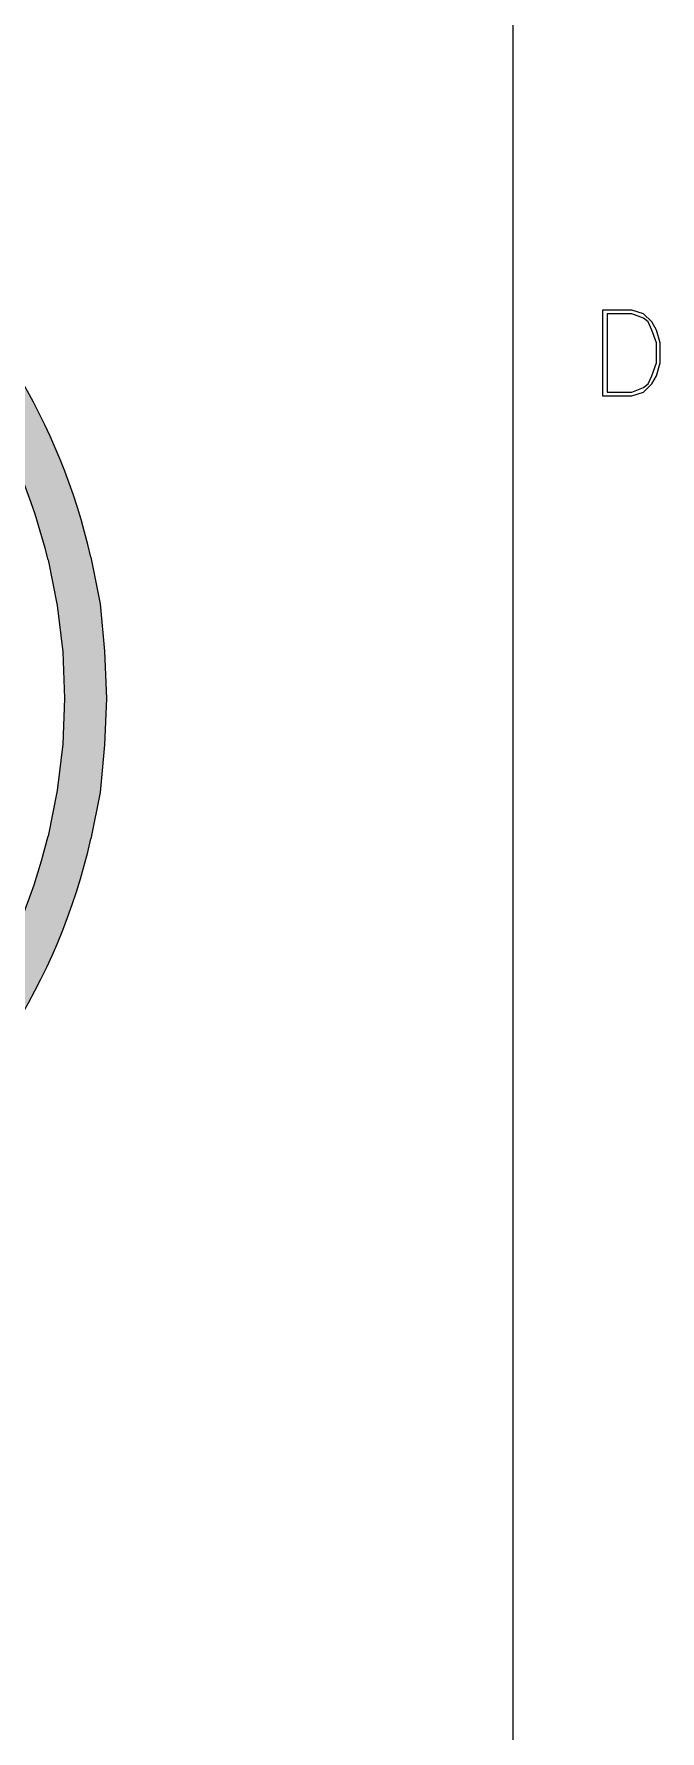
# Model space of a CAD drawing. Header units: inches. Extents: x 0 to 16.2, y 0 to 11.4.
# Drawn here: x 15.456 to 16.028, y 8.54 to 10.092 of the extents above; entities that cross this region are included whole.
import ezdxf

# ---------------------------------------------------------------- set-up
doc = ezdxf.new("R2010")
doc.units = ezdxf.units.IN
doc.header["$MEASUREMENT"] = 0
for name, color, linetype, lineweight in [('Color-3-Line_Weight-0', 3, 'Continuous', 0), ('Color-3-Line_Weight-20', 3, 'Continuous', 20), ('Color-7-Line_Weight-20', 7, 'Continuous', 20)]:
    doc.layers.add(name, color=color, linetype=linetype, lineweight=lineweight)
doc.layers.add('P2C-Hatch', color=7, linetype='Continuous')

msp = doc.modelspace()

# ---------------------------------------------------------------- hatches: boundary and pattern name
at = {"layer": 'P2C-Hatch', "transparency": 33554636}
for points in [[(15.405, 9.7667), (15.4225, 9.735), (15.4658, 9.735)], [(15.405, 9.7667), (15.4492, 9.7667), (15.4658, 9.735)], [(15.4225, 9.735), (15.4258, 9.7292), (15.4683, 9.7292)], [(15.4225, 9.735), (15.4658, 9.735), (15.4683, 9.7292)], [(15.4258, 9.7292), (15.4408, 9.6958), (15.4825, 9.6958)], [(15.4258, 9.7292), (15.4683, 9.7292), (15.4825, 9.6958)], [(15.4408, 9.6958), (15.4433, 9.6908), (15.4842, 9.6908)], [(15.4408, 9.6958), (15.4825, 9.6958), (15.4842, 9.6908)], [(15.4433, 9.6908), (15.4567, 9.655), (15.4975, 9.655)], [(15.4433, 9.6908), (15.4842, 9.6908), (15.4975, 9.655)], [(15.4567, 9.655), (15.4575, 9.6517), (15.4983, 9.6517)], [(15.4567, 9.655), (15.4975, 9.655), (15.4983, 9.6517)], [(15.4575, 9.6517), (15.4683, 9.6133), (15.5083, 9.6133)], [(15.4575, 9.6517), (15.4983, 9.6517), (15.5083, 9.6133)], [(15.4683, 9.6133), (15.4692, 9.6108), (15.5092, 9.6108)], [(15.4683, 9.6133), (15.5083, 9.6133), (15.5092, 9.6108)], [(15.4692, 9.6108), (15.4775, 9.5708), (15.5167, 9.5708)], [(15.4692, 9.6108), (15.5092, 9.6108), (15.5167, 9.5708)], [(15.4775, 9.5708), (15.4775, 9.5692), (15.5167, 9.5692)], [(15.4775, 9.5708), (15.5167, 9.5708), (15.5167, 9.5692)], [(15.4775, 9.5692), (15.4825, 9.5275), (15.5208, 9.5275)], [(15.4775, 9.5692), (15.5167, 9.5692), (15.5208, 9.5275)], [(15.4825, 9.5275), (15.4825, 9.5267), (15.5208, 9.5267)], [(15.4825, 9.5275), (15.5208, 9.5275), (15.5208, 9.5267)], [(15.4825, 9.5267), (15.4842, 9.4842), (15.5225, 9.4842)], [(15.4825, 9.5267), (15.5208, 9.5267), (15.5225, 9.4842)], [(15.4842, 9.4842), (15.4825, 9.4425), (15.5208, 9.4425)], [(15.4842, 9.4842), (15.5225, 9.4842), (15.5208, 9.4425)], [(15.4825, 9.4417), (15.4775, 9.4), (15.5167, 9.4)], [(15.4825, 9.4425), (15.4825, 9.4417), (15.5208, 9.4417)], [(15.4825, 9.4425), (15.5208, 9.4425), (15.5208, 9.4417)], [(15.4825, 9.4417), (15.5208, 9.4417), (15.5167, 9.4)], [(15.4775, 9.4), (15.4775, 9.3983), (15.5167, 9.3983)], [(15.4775, 9.4), (15.5167, 9.4), (15.5167, 9.3983)], [(15.4775, 9.3983), (15.4692, 9.3583), (15.5092, 9.3583)], [(15.4775, 9.3983), (15.5167, 9.3983), (15.5092, 9.3583)], [(15.4683, 9.3558), (15.4575, 9.3175), (15.4983, 9.3175)], [(15.4692, 9.3583), (15.4683, 9.3558), (15.5083, 9.3558)], [(15.4683, 9.3558), (15.5083, 9.3558), (15.4983, 9.3175)], [(15.4692, 9.3583), (15.5092, 9.3583), (15.5083, 9.3558)], [(15.4567, 9.3142), (15.4433, 9.2783), (15.4842, 9.2783)], [(15.4575, 9.3175), (15.4567, 9.3142), (15.4975, 9.3142)], [(15.4567, 9.3142), (15.4975, 9.3142), (15.4842, 9.2783)], [(15.4575, 9.3175), (15.4983, 9.3175), (15.4975, 9.3142)], [(15.4433, 9.2783), (15.4408, 9.2733), (15.4825, 9.2733)], [(15.4433, 9.2783), (15.4842, 9.2783), (15.4825, 9.2733)], [(15.4408, 9.2733), (15.4258, 9.24), (15.4683, 9.24)], [(15.4408, 9.2733), (15.4825, 9.2733), (15.4683, 9.24)], [(15.4258, 9.24), (15.4225, 9.2342), (15.4658, 9.2342)], [(15.4225, 9.2342), (15.4658, 9.2342), (15.4492, 9.2025)], [(15.4258, 9.24), (15.4683, 9.24), (15.4658, 9.2342)]]:
    msp.add_hatch(color=256, dxfattribs=at).paths.add_polyline_path(points)

# ---------------------------------------------------------------- linework, layer by layer
at = {"layer": 'Color-3-Line_Weight-0', "linetype": 'Continuous'}
msp.add_lwpolyline([(15.5083, 9.6133), (15.5167, 9.5708), (15.5208, 9.5275), (15.5225, 9.4842), (15.5208, 9.4417), (15.5167, 9.3983), (15.5083, 9.3558)], dxfattribs=at)
for centre, start, end in [((14.9448, 9.4844), 12.8882, 85.6828), ((14.9448, 9.4848), 270.0211, 347.112)]:
    msp.add_arc(centre, 0.5781, start, end, dxfattribs=at)
at = {"layer": 'Color-3-Line_Weight-20', "linetype": 'Continuous'}
msp.add_lwpolyline([(15.4692, 9.6108), (15.4775, 9.5692), (15.4825, 9.5267), (15.4842, 9.4842), (15.4825, 9.4425), (15.4775, 9.4), (15.4692, 9.3583)], dxfattribs=at)
for centre, radius, start, end in [((14.9437, 9.4837), 0.5406, 13.605, 85.3557), ((14.9437, 9.4857), 0.5407, 270.1402, 346.3752)]:
    msp.add_arc(centre, radius, start, end, dxfattribs=at)
at = {"layer": 'Color-7-Line_Weight-20', "linetype": 'Continuous'}
for points in [[(15.8942, 0.2692), (15.8942, 11.1742), (0.25, 11.1742), (0.25, 0.2692)], [(15.9758, 9.7608), (16.0025, 9.7608), (16.0133, 9.7642), (16.0208, 9.7717), (16.025, 9.7792), (16.0283, 9.7908), (16.0283, 9.8092), (16.025, 9.8208), (16.0208, 9.8283), (16.0133, 9.8358), (16.0025, 9.8392), (15.9758, 9.8392)], [(15.98, 9.7642), (16.0025, 9.7642), (16.0133, 9.7683), (16.0175, 9.7717), (16.0208, 9.7792), (16.025, 9.7908), (16.025, 9.8092), (16.0208, 9.8208), (16.0175, 9.8283), (16.0133, 9.8317), (16.0025, 9.8358), (15.98, 9.8358)]]:
    msp.add_lwpolyline(points, close=True, dxfattribs=at)

doc.saveas('drawing.dxf')
